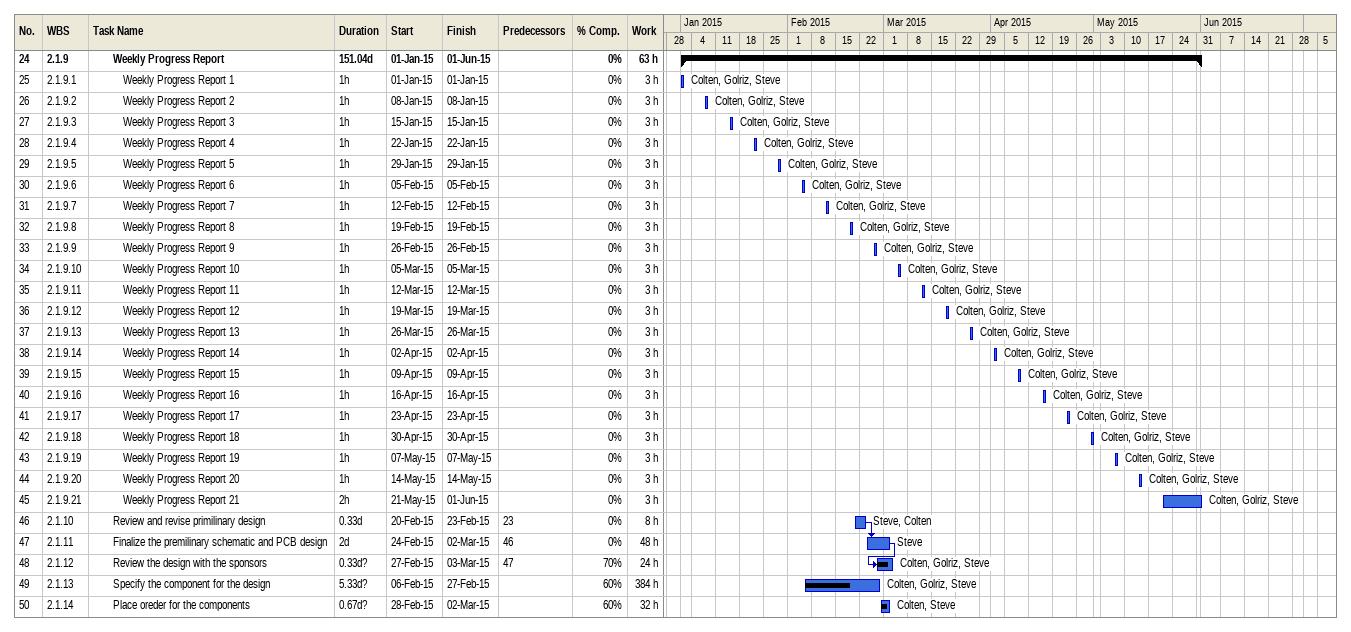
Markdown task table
| ID | WBS | Task | Duration | Start | Finish | Predecessors | Resources | % complete | Work (h) |
|---|---|---|---|---|---|---|---|---|---|
| 24 | 2.1.9 | **Weekly Progress Report** | 151.04d | 2015-01-01 | 2015-06-01 |  |  | 0 | 63 |
| 25 | 2.1.9.1 | Weekly Progress Report 1 | 1h | 2015-01-01 | 2015-01-01 |  | Colten, Golriz, Steve | 0 | 3 |
| 26 | 2.1.9.2 | Weekly Progress Report 2 | 1h | 2015-01-08 | 2015-01-08 |  | Colten, Golriz, Steve | 0 | 3 |
| 27 | 2.1.9.3 | Weekly Progress Report 3 | 1h | 2015-01-15 | 2015-01-15 |  | Colten, Golriz, Steve | 0 | 3 |
| 28 | 2.1.9.4 | Weekly Progress Report 4 | 1h | 2015-01-22 | 2015-01-22 |  | Colten, Golriz, Steve | 0 | 3 |
| 29 | 2.1.9.5 | Weekly Progress Report 5 | 1h | 2015-01-29 | 2015-01-29 |  | Colten, Golriz, Steve | 0 | 3 |
| 30 | 2.1.9.6 | Weekly Progress Report 6 | 1h | 2015-02-05 | 2015-02-05 |  | Colten, Golriz, Steve | 0 | 3 |
| 31 | 2.1.9.7 | Weekly Progress Report 7 | 1h | 2015-02-12 | 2015-02-12 |  | Colten, Golriz, Steve | 0 | 3 |
| 32 | 2.1.9.8 | Weekly Progress Report 8 | 1h | 2015-02-19 | 2015-02-19 |  | Colten, Golriz, Steve | 0 | 3 |
| 33 | 2.1.9.9 | Weekly Progress Report 9 | 1h | 2015-02-26 | 2015-02-26 |  | Colten, Golriz, Steve | 0 | 3 |
| 34 | 2.1.9.10 | Weekly Progress Report 10 | 1h | 2015-03-05 | 2015-03-05 |  | Colten, Golriz, Steve | 0 | 3 |
| 35 | 2.1.9.11 | Weekly Progress Report 11 | 1h | 2015-03-12 | 2015-03-12 |  | Colten, Golriz, Steve | 0 | 3 |
| 36 | 2.1.9.12 | Weekly Progress Report 12 | 1h | 2015-03-19 | 2015-03-19 |  | Colten, Golriz, Steve | 0 | 3 |
| 37 | 2.1.9.13 | Weekly Progress Report 13 | 1h | 2015-03-26 | 2015-03-26 |  | Colten, Golriz, Steve | 0 | 3 |
| 38 | 2.1.9.14 | Weekly Progress Report 14 | 1h | 2015-04-02 | 2015-04-02 |  | Colten, Golriz, Steve | 0 | 3 |
| 39 | 2.1.9.15 | Weekly Progress Report 15 | 1h | 2015-04-09 | 2015-04-09 |  | Colten, Golriz, Steve | 0 | 3 |
| 40 | 2.1.9.16 | Weekly Progress Report 16 | 1h | 2015-04-16 | 2015-04-16 |  | Colten, Golriz, Steve | 0 | 3 |
| 41 | 2.1.9.17 | Weekly Progress Report 17 | 1h | 2015-04-23 | 2015-04-23 |  | Colten, Golriz, Steve | 0 | 3 |
| 42 | 2.1.9.18 | Weekly Progress Report 18 | 1h | 2015-04-30 | 2015-04-30 |  | Colten, Golriz, Steve | 0 | 3 |
| 43 | 2.1.9.19 | Weekly Progress Report 19 | 1h | 2015-05-07 | 2015-05-07 |  | Colten, Golriz, Steve | 0 | 3 |
| 44 | 2.1.9.20 | Weekly Progress Report 20 | 1h | 2015-05-14 | 2015-05-14 |  | Colten, Golriz, Steve | 0 | 3 |
| 45 | 2.1.9.21 | Weekly Progress Report 21 | 2h | 2015-05-21 | 2015-06-01 |  | Colten, Golriz, Steve | 0 | 3 |
| 46 | 2.1.10 | Review and revise primilinary design | 0.33d | 2015-02-20 | 2015-02-23 | 23 | Steve, Colten | 0 | 8 |
| 47 | 2.1.11 | Finalize the premilinary schematic and PCB design | 2d | 2015-02-24 | 2015-03-02 | 46 | Steve | 0 | 48 |
| 48 | 2.1.12 | Review the design with the sponsors | 0.33d? | 2015-02-27 | 2015-03-03 | 47 | Colten, Golriz, Steve | 70 | 24 |
| 49 | 2.1.13 | Specify the component for the design | 5.33d? | 2015-02-06 | 2015-02-27 |  | Colten, Golriz, Steve | 60 | 384 |
| 50 | 2.1.14 | Place oreder for the components | 0.67d? | 2015-02-28 | 2015-03-02 |  | Colten, Steve | 60 | 32 |
